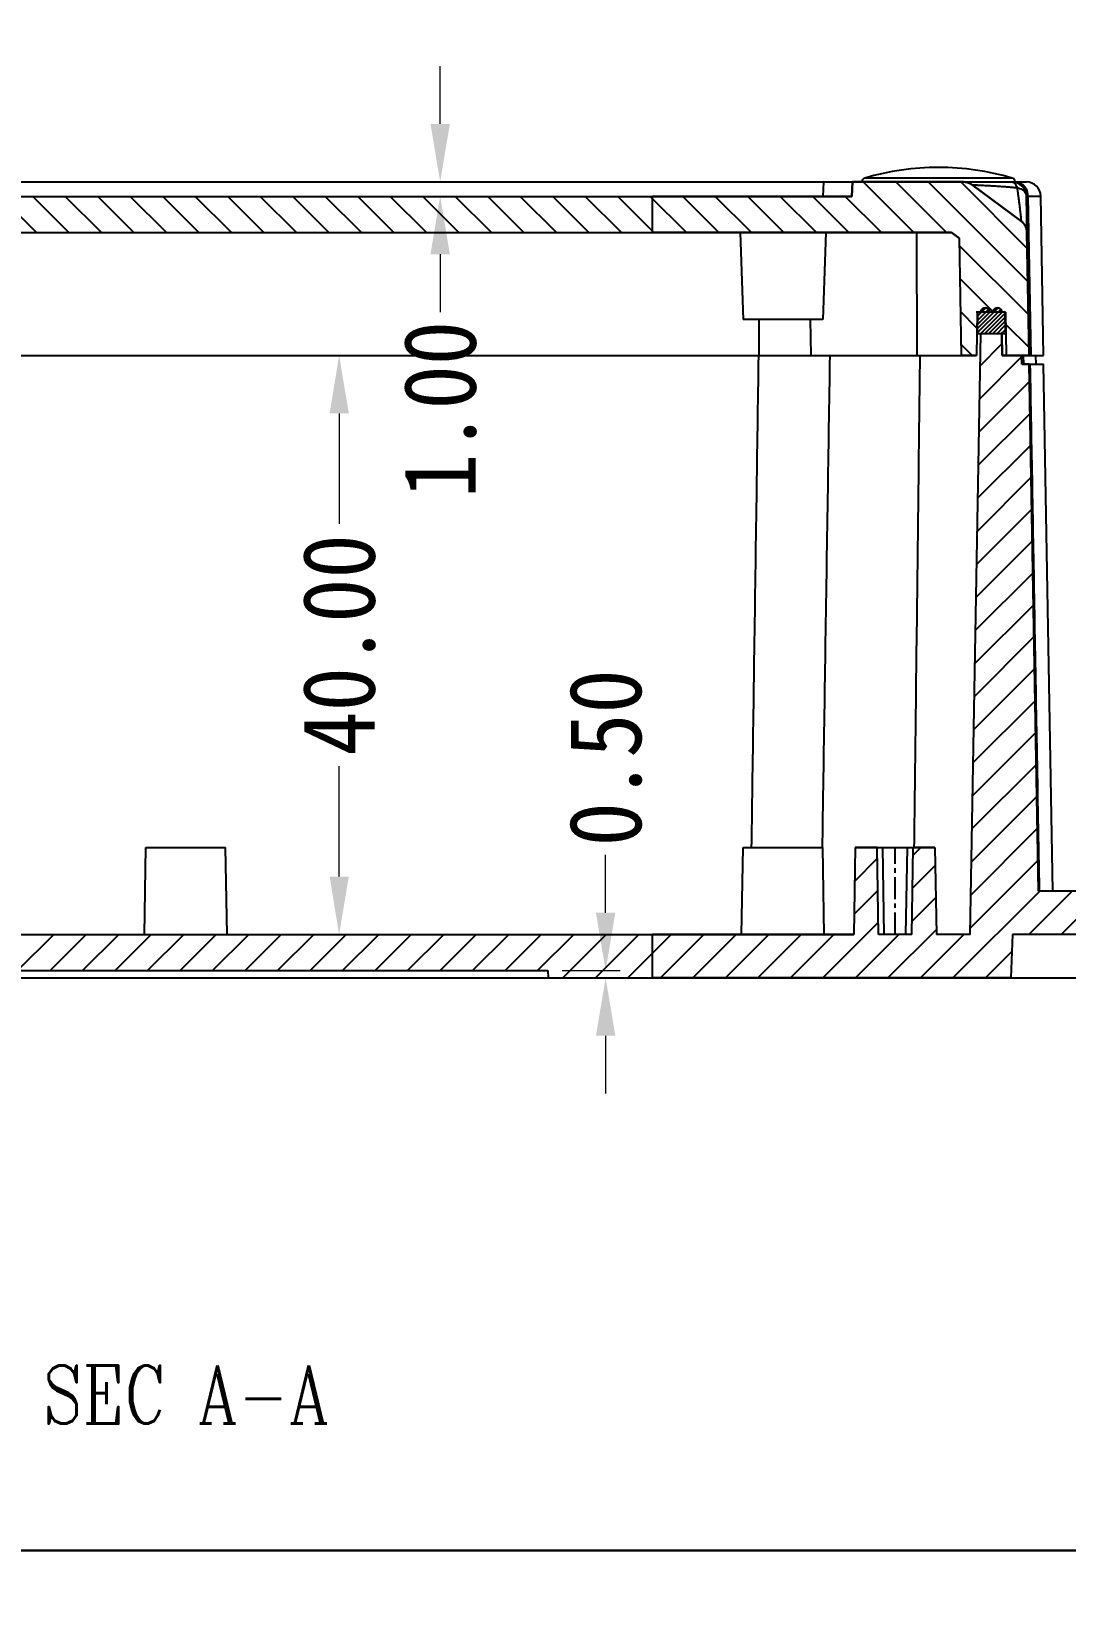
# Model space of a CAD drawing. Header units: millimetres. Extents: x -308 to 1490, y -1725 to -1095.
# Drawn here: x 1350.4 to 1421.9, y -1414.9 to -1306.1 of the extents above; entities that cross this region are included whole.
import ezdxf
from ezdxf.enums import TextEntityAlignment as Align

# ---------------------------------------------------------------- set-up
doc = ezdxf.new("R2010")
doc.units = ezdxf.units.MM
doc.linetypes.add('CENTER', pattern=[50.8, 31.75, -6.35, 6.35, -6.35])
doc.layers.add('dim', color=3, linetype='Continuous', lineweight=9)
doc.layers.add('hatch', color=56, linetype='Continuous', lineweight=9)
doc.styles.add('FFS', font='simfang0.ttf', dxfattribs={"width": 0.9})
doc.styles.add('ROMANC', font='romanc.shx')
doc.dimstyles.new('YanXiu', dxfattribs={"dimtxt": 2.5, "dimasz": 2.2, "dimexe": 1, "dimexo": 0.6, "dimgap": 0.66, "dimtad": 0, "dimzin": 1, "dimdsep": 46, "dimtxsty": 'FFS', "dimcen": 0, "dimclrd": 256, "dimclre": 131, "dimclrt": 42, "dimazin": 0, "dimtfac": 1, "dimtofl": 0, "dimtmove": 0, "dimatfit": 3, "dimfxl": 0, "dimlwd": 5, "dimlwe": 5, "dimarcsym": 0})

# ---------------------------------------------------------------- blocks, each defined once
blk = doc.blocks.new('*D30')
at = {"layer": 'Defpoints', "color": 0}
for p in [(120.94, 40.08), (120.96, 39.58), (124.94, 40.08)]:
    blk.add_point(p, dxfattribs=at)
at = {"layer": 'dim', "lineweight": 5}
for p, q in [((124.94, 44.08), (124.94, 48.08)), ((124.94, 35.58), (124.94, 31.58))]:
    blk.add_line(p, q, dxfattribs=at)
at = {"layer": 'dim', "color": 131, "lineweight": 5}
for p, q in [((121.94, 40.08), (125.94, 40.08)), ((121.96, 39.58), (125.94, 39.58))]:
    blk.add_line(p, q, dxfattribs=at)
at = {"layer": 'dim'}
for points in [[(124.27, 44.08), (125.61, 44.08), (124.94, 40.08)], [(124.27, 35.58), (125.61, 35.58), (124.94, 39.58)]]:
    blk.add_solid(points, dxfattribs=at)
at = {"layer": 'dim', "color": 42, "insert": (124.94, 54.78), "char_height": 5, "attachment_point": 5, "rotation": 90, "style": 'FFS'}
blk.add_mtext('0.50', dxfattribs=at)
blk = doc.blocks.new('*D31')
at = {"layer": 'Defpoints', "color": 0}
for p in [(110.44, 94.58), (110.44, 93.58), (113.51, 93.58)]:
    blk.add_point(p, dxfattribs=at)
at = {"layer": 'dim', "lineweight": 5}
for p, q in [((113.51, 98.58), (113.51, 102.58)), ((113.51, 89.58), (113.51, 85.58))]:
    blk.add_line(p, q, dxfattribs=at)
at = {"layer": 'dim', "color": 131, "lineweight": 5}
for p, q in [((111.44, 94.58), (114.51, 94.58)), ((111.44, 93.58), (114.51, 93.58))]:
    blk.add_line(p, q, dxfattribs=at)
at = {"layer": 'dim'}
for points in [[(112.84, 98.58), (114.18, 98.58), (113.51, 94.58)], [(112.84, 89.58), (114.18, 89.58), (113.51, 93.58)]]:
    blk.add_solid(points, dxfattribs=at)
at = {"layer": 'dim', "color": 42, "insert": (113.51, 78.85), "char_height": 5, "attachment_point": 5, "rotation": 90, "style": 'FFS'}
blk.add_mtext('1.00', dxfattribs=at)
blk = doc.blocks.new('*D34')
at = {"layer": 'Defpoints', "color": 0}
for p in [(105.06, 82.58), (105.06, 42.58), (106.53, 42.58)]:
    blk.add_point(p, dxfattribs=at)
at = {"layer": 'dim', "color": 131, "lineweight": 5}
for p, q in [((106.06, 82.58), (107.53, 82.58)), ((106.06, 42.58), (107.53, 42.58))]:
    blk.add_line(p, q, dxfattribs=at)
at = {"layer": 'dim', "lineweight": 5}
for p, q in [((106.53, 78.58), (106.53, 70.95)), ((106.53, 46.58), (106.53, 54.21))]:
    blk.add_line(p, q, dxfattribs=at)
at = {"layer": 'dim'}
for points in [[(105.87, 78.58), (107.2, 78.58), (106.53, 82.58)], [(105.87, 46.58), (107.2, 46.58), (106.53, 42.58)]]:
    blk.add_solid(points, dxfattribs=at)
at = {"layer": 'dim', "color": 42, "insert": (106.53, 62.58), "char_height": 5, "attachment_point": 5, "rotation": 90, "style": 'FFS'}
blk.add_mtext('40.00', dxfattribs=at)
blk = doc.blocks.new('u73')
h = blk.add_hatch()
h.set_pattern_fill('ANSI31', color=5, scale=0.5, angle=90, style=0)
h.set_pattern_definition([(135, (-816.175, 1406.0216), (-1.122532, -1.122532), [])])
edge = h.paths.add_edge_path()
edge.add_line((43.041, 91.076), (128.166, 91.076))
edge.add_line((42.509, 90.683), (43.041, 91.076))
edge.add_line((42.509, 90.683), (42.368, 82.576))
edge.add_line((41.316, 82.576), (42.368, 82.576))
edge.add_line((41.264, 85.576), (41.316, 82.576))
edge.add_line((39.319, 85.576), (41.264, 85.576))
edge.add_line((39.319, 85.576), (39.267, 82.576))
edge.add_line((37.676, 82.576), (39.267, 82.576))
edge.add_line((37.676, 82.576), (37.825, 91.084))
edge.add_spline(control_points=[(37.825, 91.084), (37.83, 91.4), (37.975, 91.681), (38.229, 91.87)], knot_values=[0, 0, 0, 0, 1, 1, 1, 1], weights=[1, 0.931271, 0.931271, 1], degree=3, periodic=0)
edge.add_line((38.229, 91.87), (41.621, 94.38))
edge.add_spline(control_points=[(42.216, 94.576), (42, 94.576), (41.795, 94.509), (41.621, 94.38)], knot_values=[0, 0, 0, 0, 1, 1, 1, 1], weights=[1, 0.9664502, 0.9664502, 1], degree=3, periodic=0)
edge.add_line((42.216, 94.576), (49.884, 94.576))
edge.add_line((49.936, 93.576), (49.884, 94.576))
edge.add_line((49.936, 93.576), (128.166, 93.576))
edge.add_line((128.166, 91.076), (128.166, 93.576))
edge = h.paths.add_edge_path()
edge.add_line((128.166, 91.076), (128.166, 93.576))
edge.add_line((128.166, 91.076), (128.166, 93.576))
edge = h.paths.add_edge_path()
edge.add_line((154.196, 82.576), (152.605, 82.576))
edge.add_line((152.553, 85.576), (152.605, 82.576))
edge.add_line((152.553, 85.576), (150.608, 85.576))
edge.add_line((150.608, 85.576), (150.556, 82.576))
edge.add_line((150.556, 82.576), (149.504, 82.576))
edge.add_line((149.363, 90.683), (149.504, 82.576))
edge.add_line((148.831, 91.076), (149.363, 90.683))
edge.add_line((148.831, 91.076), (128.166, 91.076))
edge.add_line((128.166, 91.076), (128.166, 93.576))
edge.add_line((141.936, 93.576), (128.166, 93.576))
edge.add_line((141.936, 93.576), (141.988, 94.576))
edge.add_line((149.656, 94.576), (141.988, 94.576))
edge.add_spline(control_points=[(149.656, 94.576), (149.872, 94.576), (150.077, 94.509), (150.251, 94.38)], knot_values=[0, 0, 0, 0, 1, 1, 1, 1], weights=[1, 0.9664502, 0.9664502, 1], degree=3, periodic=0)
edge.add_line((150.251, 94.38), (153.643, 91.87))
edge.add_spline(control_points=[(154.047, 91.084), (154.042, 91.4), (153.897, 91.681), (153.643, 91.87)], knot_values=[0, 0, 0, 0, 1, 1, 1, 1], weights=[1, 0.931271, 0.931271, 1], degree=3, periodic=0)
edge.add_line((154.196, 82.576), (154.047, 91.084))
h = blk.add_hatch()
h.set_pattern_fill('DEFAULT__2', color=5, scale=0.2, angle=45, style=0, pattern_type=0)
h.set_pattern_definition([(45, (-125.26997, -64.36841), (-0.14142136, 0.14142136), [])])
edge = h.paths.add_edge_path()
edge.add_line((39.339, 84.076), (41.239, 84.076))
edge.add_line((39.364, 85.576), (39.339, 84.076))
edge.add_line((39.364, 85.576), (39.564, 85.576))
edge.add_spline(control_points=[(40.164, 85.576), (40.164, 86.176), (39.564, 86.176), (39.564, 85.576)], knot_values=[0, 0, 0, 0, 1, 1, 1, 1], weights=[1, 0.3333333, 0.3333333, 1], degree=3, periodic=0)
edge.add_line((40.164, 85.576), (40.414, 85.576))
edge.add_spline(control_points=[(41.014, 85.576), (41.014, 86.176), (40.414, 86.176), (40.414, 85.576)], knot_values=[0, 0, 0, 0, 1, 1, 1, 1], weights=[1, 0.3333333, 0.3333333, 1], degree=3, periodic=0)
edge.add_line((41.014, 85.576), (41.214, 85.576))
edge.add_line((41.239, 84.076), (41.214, 85.576))
edge = h.paths.add_edge_path()
edge.add_line((150.633, 84.076), (150.658, 85.576))
edge.add_line((150.858, 85.576), (150.658, 85.576))
edge.add_spline(control_points=[(150.858, 85.576), (150.858, 86.176), (151.458, 86.176), (151.458, 85.576)], knot_values=[0, 0, 0, 0, 1, 1, 1, 1], weights=[1, 0.3333333, 0.3333333, 1], degree=3, periodic=0)
edge.add_line((151.708, 85.576), (151.458, 85.576))
edge.add_spline(control_points=[(151.708, 85.576), (151.708, 86.176), (152.308, 86.176), (152.308, 85.576)], knot_values=[0, 0, 0, 0, 1, 1, 1, 1], weights=[1, 0.3333333, 0.3333333, 1], degree=3, periodic=0)
edge.add_line((152.508, 85.576), (152.308, 85.576))
edge.add_line((152.508, 85.576), (152.533, 84.076))
edge.add_line((152.533, 84.076), (150.633, 84.076))
h = blk.add_hatch()
h.set_pattern_fill('ANSI31', color=5, scale=0.5, angle=180, style=0)
h.set_pattern_definition([(225, (-816.1751, 1416.0216), (1.122532, -1.122532), [])])
edge = h.paths.add_edge_path()
edge.add_line((11.936, 39.576), (14.936, 39.576))
edge.add_line((11.936, 39.576), (12.023, 44.594))
edge.add_spline(control_points=[(13.023, 45.576), (12.446, 45.576), (12.034, 45.172), (12.023, 44.594)], knot_values=[0, 0, 0, 0, 1, 1, 1, 1], weights=[1, 0.8088336, 0.8088336, 1], degree=3, periodic=0)
edge.add_line((13.023, 45.576), (19.54, 45.576))
edge.add_line((19.54, 45.576), (19.606, 43.676))
edge.add_line((19.606, 43.676), (20.001, 43.676))
edge.add_line((20.001, 43.676), (20.036, 42.676))
edge.add_line((20.036, 42.676), (22.178, 42.676))
edge.add_line((22.178, 42.676), (22.286, 39.576))
edge.add_line((17.641, 39.576), (22.286, 39.576))
edge.add_line((17.62, 40.164), (17.641, 39.576))
edge.add_spline(control_points=[(17.62, 40.164), (17.57, 41.587), (16.546, 42.576), (15.122, 42.576)], knot_values=[0, 0, 0, 0, 1, 1, 1, 1], weights=[1, 0.8128932, 0.8128932, 1], degree=3, periodic=0)
edge.add_line((15.041, 42.576), (15.122, 42.576))
edge.add_line((15.041, 42.576), (14.936, 39.576))
edge = h.paths.add_edge_path()
edge.add_line((38.936, 39.576), (57.271, 39.576))
edge.add_line((38.831, 42.576), (38.936, 39.576))
edge.add_line((33.95, 42.576), (38.831, 42.576))
edge.add_spline(control_points=[(31.452, 40.164), (31.501, 41.587), (32.526, 42.576), (33.95, 42.576)], knot_values=[0, 0, 0, 0, 1, 1, 1, 1], weights=[1, 0.8128932, 0.8128932, 1], degree=3, periodic=0)
edge.add_line((31.452, 40.164), (31.431, 39.576))
edge.add_line((26.786, 39.576), (31.431, 39.576))
edge.add_line((26.894, 42.676), (26.786, 39.576))
edge.add_line((26.894, 42.676), (29.036, 42.676))
edge.add_line((29.071, 43.676), (29.036, 42.676))
edge.add_line((29.071, 43.676), (29.466, 43.676))
edge.add_line((29.532, 45.576), (29.466, 43.676))
edge.add_line((29.532, 45.576), (37.041, 45.576))
edge.add_line((37.041, 45.576), (37.676, 81.976))
edge.add_line((37.676, 81.976), (38.186, 81.976))
edge.add_line((38.186, 81.976), (38.207, 82.576))
edge.add_line((38.207, 82.576), (39.541, 82.576))
edge.add_line((39.541, 82.576), (39.567, 84.076))
edge.add_line((39.567, 84.076), (41.016, 84.076))
edge.add_line((41.741, 42.576), (41.016, 84.076))
edge.add_line((41.741, 42.576), (57.271, 42.576))
edge.add_line((57.271, 39.576), (57.271, 42.576))
edge = h.paths.add_edge_path()
edge.add_line((57.271, 39.576), (57.271, 42.576))
edge.add_line((57.271, 39.576), (57.271, 42.576))
edge = h.paths.add_edge_path()
edge.add_line((57.271, 39.576), (70.91, 39.576))
edge.add_line((57.271, 39.576), (57.271, 42.576))
edge.add_line((57.271, 42.576), (128.17, 42.576))
edge.add_line((128.17, 39.576), (128.17, 42.576))
edge.add_line((120.962, 39.576), (128.17, 39.576))
edge.add_line((120.936, 40.076), (120.962, 39.576))
edge.add_line((70.936, 40.076), (120.936, 40.076))
edge.add_line((70.936, 40.076), (70.91, 39.576))
edge = h.paths.add_edge_path()
edge.add_line((128.17, 39.576), (128.17, 42.576))
edge.add_line((128.17, 39.576), (128.17, 42.576))
edge = h.paths.add_edge_path()
edge.add_line((179.936, 39.576), (176.936, 39.576))
edge.add_line((176.831, 42.576), (176.936, 39.576))
edge.add_line((176.831, 42.576), (153.041, 42.576))
edge.add_line((153.041, 42.576), (152.936, 39.576))
edge.add_line((152.936, 39.576), (128.17, 39.576))
edge.add_line((128.17, 39.576), (128.17, 42.576))
edge.add_line((142.081, 42.576), (128.17, 42.576))
edge.add_line((142.186, 48.576), (142.081, 42.576))
edge.add_line((143.686, 48.576), (142.186, 48.576))
edge.add_line((143.791, 42.576), (143.686, 48.576))
edge.add_line((146.081, 42.576), (143.791, 42.576))
edge.add_line((146.081, 42.576), (146.186, 48.576))
edge.add_line((147.686, 48.576), (146.186, 48.576))
edge.add_line((147.686, 48.576), (147.791, 42.576))
edge.add_line((150.131, 42.576), (147.791, 42.576))
edge.add_line((150.131, 42.576), (150.856, 84.076))
edge.add_line((152.305, 84.076), (150.856, 84.076))
edge.add_line((152.331, 82.576), (152.305, 84.076))
edge.add_line((153.664, 82.576), (152.331, 82.576))
edge.add_line((153.685, 81.976), (153.664, 82.576))
edge.add_line((154.196, 81.976), (153.685, 81.976))
edge.add_line((154.831, 45.576), (154.196, 81.976))
edge.add_line((178.848, 45.576), (154.831, 45.576))
edge.add_spline(control_points=[(178.848, 45.576), (179.426, 45.576), (179.838, 45.172), (179.848, 44.594)], knot_values=[0, 0, 0, 0, 1, 1, 1, 1], weights=[1, 0.8088336, 0.8088336, 1], degree=3, periodic=0)
edge.add_line((179.936, 39.576), (179.848, 44.594))
at = {"color": 7}
for p, q in [((153.021, 94.843), (142.85, 94.843)), ((37.868, 94.576), (154.004, 94.576)), ((139.991, 94.576), (139.939, 93.576)), ((141.988, 94.576), (141.936, 93.576)), ((141.936, 93.576), (141.988, 94.576)), ((149.656, 94.576), (141.988, 94.576)), ((153.642, 91.87), (150.251, 94.38)), ((150.251, 94.38), (153.642, 91.87)), ((152.745, 94.577), (152.735, 94.576)), ((49.936, 93.576), (141.936, 93.576)), ((57.271, 93.576), (128.17, 93.576)), ((141.936, 93.576), (128.17, 93.576)), ((128.17, 91.076), (128.17, 93.576)), ((128.17, 91.076), (128.17, 93.576)), ((128.17, 91.076), (128.17, 93.576)), ((128.17, 91.076), (128.17, 93.576)), ((154.196, 82.576), (154.003, 93.594)), ((154.003, 93.593), (154.053, 93.593)), ((154.053, 93.593), (154.114, 93.594)), ((154.114, 93.594), (154.158, 91.085)), ((154.114, 93.594), (155.003, 93.594)), ((155.196, 82.576), (155.003, 93.594)), ((43.04, 91.076), (148.831, 91.076)), ((57.271, 91.076), (128.17, 91.076)), ((148.831, 91.076), (128.17, 91.076)), ((134.226, 91.076), (134.436, 85.076)), ((140.145, 91.076), (139.936, 85.076)), ((146.46, 82.576), (146.435, 91.076)), ((149.362, 90.683), (148.831, 91.076)), ((148.831, 91.076), (149.362, 90.683)), ((149.362, 90.683), (149.504, 82.576)), ((149.362, 90.683), (149.504, 82.576)), ((154.196, 82.576), (154.047, 91.084)), ((154.158, 91.085), (154.159, 91.027)), ((154.159, 91.027), (154.307, 82.576)), ((139.936, 85.076), (134.436, 85.076)), ((135.539, 82.576), (135.539, 85.076)), ((139.136, 82.576), (139.093, 85.076)), ((152.553, 85.576), (150.526, 85.576)), ((150.608, 85.576), (150.556, 82.576)), ((150.608, 85.576), (150.556, 82.576)), ((152.553, 85.576), (150.608, 85.576)), ((150.633, 84.076), (150.658, 85.576)), ((150.633, 84.076), (150.658, 85.576)), ((150.858, 85.576), (150.658, 85.576)), ((151.708, 85.576), (151.458, 85.576)), ((152.508, 85.576), (152.308, 85.576)), ((152.508, 85.576), (152.533, 84.076)), ((152.508, 85.576), (152.533, 84.076)), ((152.553, 85.576), (152.605, 82.576)), ((152.553, 85.576), (152.605, 82.576)), ((150.131, 42.576), (150.856, 84.076)), ((150.131, 42.576), (150.856, 84.076)), ((152.533, 84.076), (150.633, 84.076)), ((152.533, 84.076), (150.633, 84.076)), ((152.305, 84.076), (150.856, 84.076)), ((152.305, 84.076), (152.331, 82.576)), ((152.331, 82.576), (152.305, 84.076)), ((41.316, 82.576), (150.556, 82.576)), ((150.556, 82.576), (149.504, 82.576)), ((152.331, 82.576), (155.196, 82.576)), ((153.664, 82.576), (152.331, 82.576)), ((154.196, 82.576), (152.605, 82.576)), ((153.685, 81.976), (153.664, 82.576)), ((153.685, 81.976), (153.664, 82.576)), ((153.685, 81.976), (155.196, 81.976)), ((154.196, 81.976), (153.685, 81.976)), ((153.791, 82.576), (153.807, 81.976)), ((154.831, 45.576), (154.196, 81.976)), ((154.831, 45.576), (154.196, 81.976)), ((154.685, 81.976), (154.664, 82.576)), ((155.831, 45.576), (155.196, 81.976)), ((93.081, 42.576), (93.186, 48.576)), ((93.186, 48.576), (98.686, 48.576)), ((98.791, 42.576), (98.686, 48.576)), ((134.331, 42.576), (134.436, 48.576)), ((134.436, 48.576), (139.936, 48.576)), ((140.041, 42.576), (139.936, 48.576)), ((142.186, 48.576), (142.081, 42.576)), ((142.186, 48.576), (142.081, 42.576)), ((142.186, 48.576), (147.686, 48.576)), ((143.686, 48.576), (142.186, 48.576)), ((143.791, 42.576), (143.686, 48.576)), ((143.791, 42.576), (143.686, 48.576)), ((144.191, 42.576), (144.086, 48.576)), ((145.681, 42.576), (145.786, 48.576)), ((146.081, 42.576), (146.186, 48.576)), ((146.081, 42.576), (146.186, 48.576)), ((147.686, 48.576), (146.186, 48.576)), ((147.686, 48.576), (147.791, 42.576)), ((147.686, 48.576), (147.791, 42.576)), ((178.848, 45.576), (154.831, 45.576)), ((178.848, 45.576), (154.831, 45.576)), ((41.741, 42.576), (142.081, 42.576)), ((57.271, 42.576), (128.17, 42.576)), ((142.081, 42.576), (128.17, 42.576)), ((128.17, 39.576), (128.17, 42.576)), ((128.17, 39.576), (128.17, 42.576)), ((128.17, 39.576), (128.17, 42.576)), ((128.17, 39.576), (128.17, 42.576)), ((146.081, 42.576), (143.791, 42.576)), ((146.081, 42.576), (143.791, 42.576)), ((150.131, 42.576), (147.791, 42.576)), ((150.131, 42.576), (147.791, 42.576)), ((153.041, 42.576), (152.936, 39.576)), ((153.041, 42.576), (152.936, 39.576)), ((176.831, 42.576), (153.041, 42.576)), ((176.831, 42.576), (153.041, 42.576)), ((26.354, 39.576), (179.936, 39.576)), ((70.936, 40.076), (120.936, 40.076)), ((70.936, 40.076), (120.936, 40.076)), ((120.936, 40.076), (120.962, 39.576)), ((120.936, 40.076), (120.962, 39.576)), ((120.962, 39.576), (128.17, 39.576)), ((152.936, 39.576), (128.17, 39.576))]:
    blk.add_line(p, q, dxfattribs=at)
at = {"color": 1, "linetype": 'CENTER', "ltscale": 0.048}
blk.add_line((144.936, 42.576), (144.936, 48.576), dxfattribs=at)
at = {"color": 7}
for centre, radius, start, end in [((142.935, 94.555), 0.3, 106.41114, 175.96413), ((147.936, 77.576), 18, 73.58886, 106.41114), ((152.937, 94.555), 0.3, 4.03587, 73.58886), ((149.656, 93.576), 1, 53.49126, 90), ((153.004, 93.576), 1, 1, 90), ((154.004, 93.576), 1, 1, 90), ((152.981, 93.577), 1.133, 0.8516, 16.49091), ((153.047, 91.066), 1, 1, 53.49126), ((151.158, 85.576), 0.3, 0, 180), ((152.008, 85.576), 0.3, 0, 180)]:
    blk.add_arc(centre, radius, start, end, dxfattribs=at)
for points, start_tangent, end_tangent in [([(149.656, 94.576), (149.666, 94.576), (149.675, 94.576), (149.685, 94.576), (149.695, 94.576), (149.705, 94.575), (149.715, 94.575), (149.725, 94.574), (149.735, 94.573), (149.744, 94.573), (149.754, 94.572), (149.764, 94.571), (149.774, 94.569), (149.784, 94.568), (149.794, 94.567), (149.804, 94.566), (149.814, 94.564), (149.823, 94.562), (149.833, 94.561), (149.843, 94.559), (149.853, 94.557), (149.863, 94.555), (149.872, 94.553), (149.882, 94.551), (149.892, 94.548), (149.902, 94.546), (149.911, 94.543), (149.921, 94.541), (149.931, 94.538), (149.94, 94.535), (149.95, 94.532), (149.96, 94.529), (149.969, 94.526), (149.979, 94.523), (149.988, 94.52), (149.998, 94.516), (150.007, 94.513), (150.016, 94.509), (150.026, 94.506), (150.035, 94.502), (150.044, 94.498), (150.053, 94.494), (150.063, 94.49), (150.072, 94.486), (150.081, 94.482), (150.09, 94.477), (150.099, 94.473), (150.108, 94.469), (150.117, 94.464), (150.126, 94.459), (150.134, 94.455), (150.143, 94.45), (150.152, 94.445), (150.16, 94.44), (150.169, 94.435), (150.177, 94.43), (150.186, 94.425), (150.194, 94.419), (150.202, 94.414), (150.211, 94.408), (150.219, 94.403), (150.227, 94.397), (150.235, 94.392), (150.243, 94.386), (150.251, 94.38)], (1, 0), (0.8037661, -0.5949454)), ([(150.251, 94.38), (150.285, 94.379), (150.374, 94.375), (150.503, 94.37), (150.661, 94.363), (150.839, 94.355), (151.029, 94.345), (151.223, 94.335), (151.416, 94.325), (151.605, 94.314), (151.786, 94.303), (151.96, 94.292), (152.124, 94.282), (152.278, 94.271), (152.423, 94.26), (152.558, 94.25), (152.684, 94.24), (152.802, 94.231), (152.91, 94.222), (153.009, 94.213), (153.101, 94.205), (153.188, 94.198), (153.272, 94.19), (153.355, 94.182)], (0.999201, -0.0399666), (0.9956824, -0.0928251)), ([(153.004, 94.576), (153.137, 94.53), (153.258, 94.394), (153.355, 94.182)], (1, 0), (0.3508043, -0.9364488)), ([(153.24, 94.576), (153.49, 94.502), (153.703, 94.289)], (1, 0), (0.5553971, -0.8315853)), ([(153.24, 94.576), (153.507, 94.529), (153.749, 94.39)], (1, 0), (0.7735909, -0.6336853)), ([(153.355, 94.182), (153.692, 94.05), (153.92, 93.843), (154.003, 93.594)], (0.9660162, -0.2584815), (0.0174524, -0.9998477)), ([(153.355, 94.182), (153.366, 94.111), (153.376, 94.039), (153.387, 93.964), (153.398, 93.883), (153.41, 93.795), (153.423, 93.7), (153.437, 93.598), (153.452, 93.49), (153.467, 93.373), (153.484, 93.248), (153.5, 93.117), (153.518, 92.979), (153.535, 92.836), (153.552, 92.687), (153.57, 92.535), (153.588, 92.38), (153.604, 92.229), (153.619, 92.093), (153.631, 91.98), (153.639, 91.901), (153.642, 91.87)], (0.1439269, -0.9895883), (0.1032772, -0.9946526)), ([(153.749, 94.39), (153.941, 94.173), (154.067, 93.899)], (0.7735909, -0.6336853), (0.284924, -0.9585501)), ([(154.047, 91.084), (154.047, 91.097), (154.046, 91.111), (154.046, 91.125), (154.045, 91.139), (154.044, 91.153), (154.042, 91.167), (154.041, 91.181), (154.039, 91.195), (154.037, 91.209), (154.035, 91.223), (154.033, 91.237), (154.03, 91.251), (154.027, 91.265), (154.024, 91.279), (154.021, 91.293), (154.018, 91.307), (154.014, 91.321), (154.011, 91.335), (154.007, 91.349), (154.002, 91.363), (153.998, 91.376), (153.993, 91.39), (153.989, 91.404), (153.984, 91.417), (153.978, 91.431), (153.973, 91.445), (153.967, 91.458), (153.962, 91.471), (153.956, 91.485), (153.949, 91.498), (153.943, 91.511), (153.937, 91.524), (153.93, 91.537), (153.923, 91.55), (153.916, 91.562), (153.908, 91.575), (153.901, 91.587), (153.893, 91.6), (153.885, 91.612), (153.877, 91.624), (153.869, 91.636), (153.861, 91.648), (153.852, 91.66), (153.844, 91.671), (153.835, 91.683), (153.826, 91.694), (153.817, 91.705), (153.807, 91.716), (153.798, 91.727), (153.788, 91.738), (153.779, 91.748), (153.769, 91.759), (153.759, 91.769), (153.749, 91.779), (153.739, 91.789), (153.728, 91.798), (153.718, 91.808), (153.707, 91.817), (153.697, 91.826), (153.686, 91.836), (153.675, 91.844), (153.664, 91.853), (153.653, 91.862), (153.642, 91.87)], (-0.0174524, 0.9998477), (-0.8037661, 0.5949454)), ([(150.858, 85.576), (150.858, 85.581), (150.858, 85.586), (150.858, 85.591), (150.858, 85.596), (150.859, 85.601), (150.859, 85.606), (150.86, 85.611), (150.86, 85.616), (150.861, 85.622), (150.862, 85.627), (150.863, 85.632), (150.864, 85.638), (150.865, 85.643), (150.867, 85.649), (150.868, 85.655), (150.87, 85.66), (150.87, 85.663), (150.871, 85.666), (150.872, 85.669), (150.873, 85.672), (150.874, 85.675), (150.875, 85.678), (150.876, 85.681), (150.877, 85.684), (150.879, 85.687), (150.88, 85.69), (150.881, 85.693), (150.882, 85.696), (150.884, 85.699), (150.885, 85.702), (150.886, 85.705), (150.888, 85.708), (150.889, 85.711), (150.891, 85.714), (150.893, 85.717), (150.894, 85.72), (150.896, 85.723), (150.898, 85.726), (150.899, 85.729), (150.901, 85.732), (150.903, 85.735), (150.905, 85.738), (150.907, 85.741), (150.909, 85.744), (150.911, 85.747), (150.913, 85.75), (150.915, 85.753), (150.918, 85.756), (150.92, 85.759), (150.922, 85.762), (150.925, 85.765), (150.927, 85.768), (150.93, 85.771), (150.932, 85.774), (150.935, 85.777), (150.937, 85.78), (150.94, 85.783), (150.943, 85.786), (150.946, 85.789), (150.948, 85.791), (150.951, 85.794), (150.954, 85.797), (150.957, 85.8), (150.96, 85.803), (150.963, 85.805), (150.967, 85.808), (150.97, 85.81), (150.973, 85.813), (150.976, 85.816), (150.98, 85.818), (150.983, 85.821), (150.987, 85.823), (150.99, 85.826), (150.994, 85.828), (150.998, 85.83), (151.001, 85.832), (151.005, 85.835), (151.009, 85.837), (151.013, 85.839), (151.016, 85.841), (151.02, 85.843), (151.024, 85.845), (151.028, 85.847), (151.032, 85.849), (151.036, 85.851), (151.041, 85.853), (151.045, 85.854), (151.049, 85.856), (151.053, 85.858), (151.057, 85.859), (151.062, 85.861), (151.066, 85.862), (151.07, 85.864), (151.075, 85.865), (151.079, 85.866), (151.084, 85.867), (151.088, 85.868), (151.093, 85.869), (151.097, 85.87), (151.102, 85.871), (151.106, 85.872), (151.111, 85.873), (151.116, 85.874), (151.12, 85.874), (151.125, 85.875), (151.13, 85.875), (151.134, 85.876), (151.139, 85.876), (151.144, 85.876), (151.148, 85.876), (151.153, 85.876), (151.158, 85.876), (151.162, 85.876), (151.167, 85.876), (151.172, 85.876), (151.176, 85.876), (151.181, 85.876), (151.186, 85.875), (151.19, 85.875), (151.195, 85.874), (151.2, 85.874), (151.204, 85.873), (151.209, 85.872), (151.213, 85.871), (151.218, 85.87), (151.222, 85.869), (151.227, 85.868), (151.231, 85.867), (151.236, 85.866), (151.24, 85.865), (151.245, 85.864), (151.249, 85.862), (151.253, 85.861), (151.258, 85.859), (151.262, 85.858), (151.266, 85.856), (151.27, 85.854), (151.275, 85.853), (151.279, 85.851), (151.283, 85.849), (151.287, 85.847), (151.291, 85.845), (151.295, 85.843), (151.299, 85.841), (151.303, 85.839), (151.306, 85.837), (151.31, 85.835), (151.314, 85.832), (151.318, 85.83), (151.321, 85.828), (151.325, 85.826), (151.328, 85.823), (151.332, 85.821), (151.335, 85.818), (151.339, 85.816), (151.342, 85.813), (151.345, 85.81), (151.349, 85.808), (151.352, 85.805), (151.355, 85.803), (151.358, 85.8), (151.361, 85.797), (151.364, 85.794), (151.367, 85.791), (151.37, 85.789), (151.372, 85.786), (151.375, 85.783), (151.378, 85.78), (151.381, 85.777), (151.383, 85.774), (151.386, 85.771), (151.388, 85.768), (151.391, 85.765), (151.393, 85.762), (151.395, 85.759), (151.398, 85.756), (151.4, 85.753), (151.402, 85.75), (151.404, 85.747), (151.406, 85.744), (151.408, 85.741), (151.41, 85.738), (151.412, 85.735), (151.414, 85.732), (151.416, 85.729), (151.418, 85.726), (151.419, 85.723), (151.421, 85.72), (151.423, 85.717), (151.424, 85.714), (151.426, 85.711), (151.427, 85.708), (151.429, 85.705), (151.43, 85.702), (151.432, 85.699), (151.433, 85.696), (151.434, 85.693), (151.435, 85.69), (151.437, 85.687), (151.438, 85.684), (151.439, 85.681), (151.44, 85.678), (151.441, 85.675), (151.442, 85.672), (151.443, 85.669), (151.444, 85.666), (151.445, 85.663), (151.446, 85.66), (151.447, 85.655), (151.449, 85.649), (151.45, 85.643), (151.451, 85.638), (151.452, 85.632), (151.453, 85.627), (151.454, 85.622), (151.455, 85.616), (151.456, 85.611), (151.456, 85.606), (151.457, 85.601), (151.457, 85.596), (151.457, 85.591), (151.457, 85.586), (151.458, 85.581), (151.458, 85.576)], (0, 1), (0, -1)), ([(151.708, 85.576), (151.708, 85.581), (151.708, 85.586), (151.708, 85.591), (151.708, 85.596), (151.709, 85.601), (151.709, 85.606), (151.71, 85.611), (151.71, 85.616), (151.711, 85.622), (151.712, 85.627), (151.713, 85.632), (151.714, 85.638), (151.715, 85.643), (151.717, 85.649), (151.718, 85.655), (151.72, 85.66), (151.72, 85.663), (151.721, 85.666), (151.722, 85.669), (151.723, 85.672), (151.724, 85.675), (151.725, 85.678), (151.726, 85.681), (151.727, 85.684), (151.729, 85.687), (151.73, 85.69), (151.731, 85.693), (151.732, 85.696), (151.734, 85.699), (151.735, 85.702), (151.736, 85.705), (151.738, 85.708), (151.739, 85.711), (151.741, 85.714), (151.743, 85.717), (151.744, 85.72), (151.746, 85.723), (151.748, 85.726), (151.749, 85.729), (151.751, 85.732), (151.753, 85.735), (151.755, 85.738), (151.757, 85.741), (151.759, 85.744), (151.761, 85.747), (151.763, 85.75), (151.765, 85.753), (151.768, 85.756), (151.77, 85.759), (151.772, 85.762), (151.775, 85.765), (151.777, 85.768), (151.78, 85.771), (151.782, 85.774), (151.785, 85.777), (151.787, 85.78), (151.79, 85.783), (151.793, 85.786), (151.796, 85.789), (151.798, 85.791), (151.801, 85.794), (151.804, 85.797), (151.807, 85.8), (151.81, 85.803), (151.813, 85.805), (151.817, 85.808), (151.82, 85.81), (151.823, 85.813), (151.826, 85.816), (151.83, 85.818), (151.833, 85.821), (151.837, 85.823), (151.84, 85.826), (151.844, 85.828), (151.848, 85.83), (151.851, 85.832), (151.855, 85.835), (151.859, 85.837), (151.863, 85.839), (151.866, 85.841), (151.87, 85.843), (151.874, 85.845), (151.878, 85.847), (151.882, 85.849), (151.886, 85.851), (151.891, 85.853), (151.895, 85.854), (151.899, 85.856), (151.903, 85.858), (151.907, 85.859), (151.912, 85.861), (151.916, 85.862), (151.92, 85.864), (151.925, 85.865), (151.929, 85.866), (151.934, 85.867), (151.938, 85.868), (151.943, 85.869), (151.947, 85.87), (151.952, 85.871), (151.956, 85.872), (151.961, 85.873), (151.966, 85.874), (151.97, 85.874), (151.975, 85.875), (151.98, 85.875), (151.984, 85.876), (151.989, 85.876), (151.994, 85.876), (151.998, 85.876), (152.003, 85.876), (152.008, 85.876), (152.012, 85.876), (152.017, 85.876), (152.022, 85.876), (152.026, 85.876), (152.031, 85.876), (152.036, 85.875), (152.04, 85.875), (152.045, 85.874), (152.05, 85.874), (152.054, 85.873), (152.059, 85.872), (152.063, 85.871), (152.068, 85.87), (152.072, 85.869), (152.077, 85.868), (152.081, 85.867), (152.086, 85.866), (152.09, 85.865), (152.095, 85.864), (152.099, 85.862), (152.103, 85.861), (152.108, 85.859), (152.112, 85.858), (152.116, 85.856), (152.12, 85.854), (152.125, 85.853), (152.129, 85.851), (152.133, 85.849), (152.137, 85.847), (152.141, 85.845), (152.145, 85.843), (152.149, 85.841), (152.153, 85.839), (152.156, 85.837), (152.16, 85.835), (152.164, 85.832), (152.168, 85.83), (152.171, 85.828), (152.175, 85.826), (152.178, 85.823), (152.182, 85.821), (152.185, 85.818), (152.189, 85.816), (152.192, 85.813), (152.195, 85.81), (152.199, 85.808), (152.202, 85.805), (152.205, 85.803), (152.208, 85.8), (152.211, 85.797), (152.214, 85.794), (152.217, 85.791), (152.22, 85.789), (152.222, 85.786), (152.225, 85.783), (152.228, 85.78), (152.231, 85.777), (152.233, 85.774), (152.236, 85.771), (152.238, 85.768), (152.241, 85.765), (152.243, 85.762), (152.245, 85.759), (152.248, 85.756), (152.25, 85.753), (152.252, 85.75), (152.254, 85.747), (152.256, 85.744), (152.258, 85.741), (152.26, 85.738), (152.262, 85.735), (152.264, 85.732), (152.266, 85.729), (152.268, 85.726), (152.269, 85.723), (152.271, 85.72), (152.273, 85.717), (152.274, 85.714), (152.276, 85.711), (152.277, 85.708), (152.279, 85.705), (152.28, 85.702), (152.282, 85.699), (152.283, 85.696), (152.284, 85.693), (152.285, 85.69), (152.287, 85.687), (152.288, 85.684), (152.289, 85.681), (152.29, 85.678), (152.291, 85.675), (152.292, 85.672), (152.293, 85.669), (152.294, 85.666), (152.295, 85.663), (152.296, 85.66), (152.297, 85.655), (152.299, 85.649), (152.3, 85.643), (152.301, 85.638), (152.302, 85.632), (152.303, 85.627), (152.304, 85.622), (152.305, 85.616), (152.306, 85.611), (152.306, 85.606), (152.307, 85.601), (152.307, 85.596), (152.307, 85.591), (152.307, 85.586), (152.308, 85.581), (152.308, 85.576)], (0, 1), (0, -1)), ([(135.025, 48.576), (135.077, 52.226), (135.22, 62.199), (135.373, 72.736), (135.517, 82.577)], (0.0141817, 0.9998994), (0.0147429, 0.9998913)), ([(139.919, 48.577), (139.975, 52.226), (140.128, 62.199), (140.292, 72.736), (140.446, 82.576)], (0.0152815, 0.9998832), (0.0157209, 0.9998764)), ([(146.26, 48.576), (146.304, 52.226), (146.425, 62.199), (146.55, 72.736), (146.666, 82.574)], (0.0121922, 0.9999257), (0.0116848, 0.9999317)), ([(154.253, 81.976), (154.402, 73.52), (154.556, 64.762), (154.718, 55.512), (154.892, 45.576)], (0.0176858, -0.9998436), (0.0174465, -0.9998478))]:
    blk.add_spline(points, degree=3, dxfattribs=dict(at, start_tangent=start_tangent, end_tangent=end_tangent))
at = {"layer": 'Defpoints', "color": 2}
blk.add_lwpolyline([(-224.487, 313.96), (224.487, 313.96), (224.487, 0), (-224.487, 0)], close=True, dxfattribs=at)
at = {"layer": 'hatch', "color": 6, "style": 'ROMANC', "width": 0.8}
blk.add_text('SEC A-A', height=4, dxfattribs=at).set_placement((95.936, 10.782), align=Align.MIDDLE)
at = {"layer": 'dim'}
for base, p1, p2, picture, middle in [((113.51, 93.576), (110.439, 94.576), (110.439, 93.576), '*D31', (113.51, 78.849)), ((106.534, 42.576), (105.065, 82.576), (105.065, 42.576), '*D34', (106.534, 62.576)), ((124.941, 40.076), (120.962, 39.576), (120.936, 40.076), '*D30', (124.941, 54.78))]:
    dim = blk.add_linear_dim(base=base, p1=p1, p2=p2, angle=270, dimstyle='YanXiu', override={"dimtxt": 5, "dimasz": 4, "dimexe": 0.9995, "dimexo": 0.9995, "dimgap": 0.9995}, dxfattribs=at)
    dim.commit()
    dim.dimension.update_dxf_attribs({"geometry": picture, "text_midpoint": middle})

msp = doc.modelspace()

# ---------------------------------------------------------------- block references
msp.add_blockref('u73', (1265.15, -1411.02))
at = {"rotation": 180}
msp.add_blockref('u73', (1265.15, -1411.02), dxfattribs=at)

doc.saveas('drawing.dxf')
